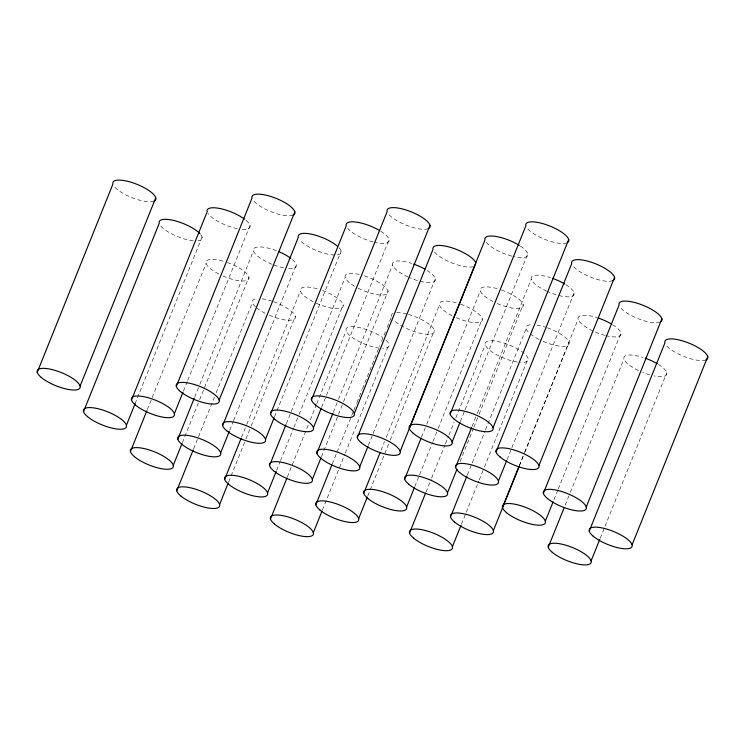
<?xml version="1.0" encoding="UTF-8"?>
<svg xmlns="http://www.w3.org/2000/svg" width="745" height="745" viewBox="0 0 745 745"><rect width="100%" height="100%" fill="white"/><g stroke="black" fill="none" stroke-linecap="round" stroke-linejoin="round"><path stroke-width="0.56" stroke-dasharray="3.73 2.79" d="M135.05 403.771L202.081 237.031M147.305 409.62L206.114 263.32M183.428 391.125L187.321 381.44M187.749 380.369L250.022 225.465M194.668 397.178L199.427 385.342M199.856 384.271L253.486 250.879M182.357 442.716L199.222 400.763M199.651 399.692L248.951 277.056M193.625 448.844L214.383 397.215M216.115 392.913L252.434 302.545M229.721 430.284L233.185 421.679M233.613 420.599L296.314 264.615M241.566 437.278L246.325 425.451M246.753 424.371L300.375 290.978M228.678 481.95L245.543 439.997M245.971 438.926L250.73 427.09M251.158 426.019L295.271 316.29M274.551 416.734L341.154 251.074M286.369 423.663L345.186 277.363M276.619 470.384L280.073 461.779M280.511 460.699L293.483 428.431M293.912 427.36L298.671 415.524M299.099 414.444L343.212 304.724M287.356 476.996L308.542 424.287M310.274 419.984L316.327 404.917M316.755 403.846L346.164 330.696M321.626 407.319L325.956 396.563M326.385 395.483L389.086 239.508M333.304 412.292L338.062 400.465M338.5 399.385L392.55 264.922M321.421 456.76L343.045 402.98M343.482 401.9L388.024 291.099M332.261 463.967L351.286 416.632M351.724 415.561L353.447 411.259M353.884 410.178L356.473 403.725M356.911 402.654L362.098 389.737M362.536 388.667L379.829 345.633M381.561 341.331L385.454 331.655M387.176 327.353L391.069 317.668M322.399 510.101L344.888 454.161M345.326 453.081L389.002 344.441M368.356 445.398L372.686 434.642M373.115 433.571L435.387 278.658M381.067 450.25L384.522 441.645M386.255 437.343L439.448 305.022M367.741 495.993L389.803 441.133M390.231 440.062L434.335 330.333M421.53 437.138L426.289 425.311M426.717 424.231L480.339 290.848M414.816 486.578L419.146 475.822M419.575 474.742L432.547 442.474M432.985 441.403L437.734 429.567M438.172 428.487L482.276 318.767M425.991 492.11L431.178 479.203M431.606 478.132L445.016 444.784M445.445 443.703L448.471 436.179M448.909 435.099L454.096 422.192M455.828 417.889L485.228 344.739M460.345 421.53L464.666 410.774M465.103 409.694L527.805 253.719M472.023 426.503L476.781 414.676M477.21 413.596L531.269 279.133M460.038 461.639L473.447 428.291M473.876 427.22L478.635 415.384M479.063 414.313L523.176 304.584M467.385 474.947L485.116 430.843M485.554 429.772L526.203 328.657M461.472 524.145L465.793 513.389M466.23 512.309L478.765 481.112M479.203 480.041L483.961 468.205M484.39 467.124L528.065 358.485M507.075 459.609L511.396 448.853M511.834 447.773L574.097 292.869M519.349 465.532L524.107 453.705M524.536 452.625L578.157 319.233M519.302 466.1L524.489 453.193M524.927 452.122L569.031 342.393M553.963 499.718L557.856 490.033M558.294 488.953L620.995 332.978M565.138 505.25L569.888 493.414M570.325 492.343L623.947 358.95M600.191 538.356L666.784 372.686M273.592 301.716A23.03 7.115 21.9 0 1 295.122 318.227A23.03 7.115 21.9 0 1 266.961 314.167M265.099 313.245A23.03 7.115 21.9 0 1 256.438 307.657M255.423 306.754A23.03 7.115 21.9 0 1 257.64 298.605M262.091 298.829A23.03 7.115 21.9 0 1 271.599 301.036M386.012 340.232A23.03 7.115 21.9 0 1 382.669 348.399M379.345 348.157A23.03 7.115 21.9 0 1 350.467 336.06A23.03 7.115 21.9 0 1 353.27 326.748A23.03 7.115 21.9 0 1 382.567 337.466M408.483 314.427A23.03 7.115 21.9 0 1 433.553 328.675A23.03 7.115 21.9 0 1 420.776 333.36A23.03 7.115 21.9 0 1 393.584 319.894M391.507 316.588A23.03 7.115 21.9 0 1 393.248 313.319M396.713 312.649A23.03 7.115 21.9 0 1 407.385 314.12M517.468 362.07A23.03 7.115 21.9 0 1 485.153 344.376A23.03 7.115 21.9 0 1 515.121 347.645A23.03 7.115 21.9 0 1 520.541 362.405M460.596 304.193A23.03 7.115 21.9 0 1 482.136 320.704A23.03 7.115 21.9 0 1 453.975 316.644M452.113 315.712A23.03 7.115 21.9 0 1 439.587 303.094A23.03 7.115 21.9 0 1 458.603 303.513M658.412 364.435A23.03 7.115 21.9 0 1 654.157 375.918M649.798 374.856A23.03 7.115 21.9 0 1 642.525 372.351M638.474 370.563A23.03 7.115 21.9 0 1 623.956 357.321A23.03 7.115 21.9 0 1 643.103 357.442M547.351 327.819A23.03 7.115 21.9 0 1 568.808 344.479A23.03 7.115 21.9 0 1 539.78 339.804M538.868 339.347A23.03 7.115 21.9 0 1 532.535 324.69M536.8 325.071A23.03 7.115 21.9 0 1 545.359 327.148M612.623 324.718A23.03 7.115 21.9 0 1 620.808 334.989A23.03 7.115 21.9 0 1 606.216 335.725M605.117 335.446A23.03 7.115 21.9 0 1 578.399 319.903A23.03 7.115 21.9 0 1 597.322 317.724M706.009 359.872A23.03 7.115 21.9 0 1 684.813 356.79A23.03 7.115 21.9 0 1 665.62 344.404M660.154 322.063A23.03 7.115 21.9 0 1 639.918 319.335A23.03 7.115 21.9 0 1 620.371 307.462M501.497 290.01A23.03 7.115 21.9 0 1 523.027 306.521A23.03 7.115 21.9 0 1 494.866 302.461M493.004 301.539A23.03 7.115 21.9 0 1 480.488 288.911A23.03 7.115 21.9 0 1 499.495 289.339M364.342 275.855A23.03 7.115 21.9 0 1 387.875 293.036A23.03 7.115 21.9 0 1 357.851 288.054M354.601 286.257A23.03 7.115 21.9 0 1 345.466 275.212A23.03 7.115 21.9 0 1 362.163 275.194M227.272 262.482A23.03 7.115 21.9 0 1 248.802 278.993A23.03 7.115 21.9 0 1 220.641 274.933M218.779 274.011A23.03 7.115 21.9 0 1 206.263 261.383A23.03 7.115 21.9 0 1 225.279 261.812M322.557 290.522A23.03 7.115 21.9 0 1 342.979 306.81A23.03 7.115 21.9 0 1 314.902 302.6M313.04 301.669A23.03 7.115 21.9 0 1 300.524 289.051A23.03 7.115 21.9 0 1 319.54 289.47M292.319 259.511A23.03 7.115 21.9 0 1 287.561 268.442M283.687 267.846A23.03 7.115 21.9 0 1 273.098 264.689M272.055 264.279A23.03 7.115 21.9 0 1 253.551 249.1A23.03 7.115 21.9 0 1 277.745 251.223M200.768 234.628A23.03 7.115 21.9 0 1 197.909 240.896M193.327 240.849A23.03 7.115 21.9 0 1 159.951 224.832M246.027 220.352A23.03 7.115 21.9 0 1 241.268 229.283M237.394 228.687A23.03 7.115 21.9 0 1 207.892 213.266M154.019 201.066A23.03 7.115 21.9 0 1 133.783 198.338A23.03 7.115 21.9 0 1 114.246 186.464M339.068 247.778A23.03 7.115 21.9 0 1 328.34 254.269A23.03 7.115 21.9 0 1 299.63 239.732M293.092 215.109A23.03 7.115 21.9 0 1 272.856 212.381A23.03 7.115 21.9 0 1 253.309 200.507M427.015 270.407A23.03 7.115 21.9 0 1 433.45 282.01A23.03 7.115 21.9 0 1 409.061 277.447M408.055 277A23.03 7.115 21.9 0 1 392.513 263.451A23.03 7.115 21.9 0 1 411.706 263.413M380.714 231.248A23.03 7.115 21.9 0 1 388.899 241.52A23.03 7.115 21.9 0 1 374.307 242.255M373.208 241.976A23.03 7.115 21.9 0 1 347.57 228.166M473.42 266.654A23.03 7.115 21.9 0 1 452.131 263.013A23.03 7.115 21.9 0 1 433.72 250.935M428.245 228.594A23.03 7.115 21.9 0 1 408.009 225.865A23.03 7.115 21.9 0 1 388.462 213.992M565.725 284.618A23.03 7.115 21.9 0 1 572.169 296.221A23.03 7.115 21.9 0 1 547.78 291.658M546.774 291.211A23.03 7.115 21.9 0 1 531.232 277.662A23.03 7.115 21.9 0 1 550.425 277.624M520.429 246.101A23.03 7.115 21.9 0 1 527.497 255.908A23.03 7.115 21.9 0 1 513.026 256.466M511.927 256.187A23.03 7.115 21.9 0 1 486.28 242.376M612.818 280.614A23.03 7.115 21.9 0 1 592.582 277.885A23.03 7.115 21.9 0 1 573.035 266.002M566.964 242.805A23.03 7.115 21.9 0 1 546.728 240.076A23.03 7.115 21.9 0 1 527.181 228.194"/><path stroke-width="1.12" d="M37.25 372.314L112.923 184.062A23.03 7.115 21.9 0 1 137.704 184.611A23.03 7.115 21.9 0 1 154.019 201.066M80.088 386.05L155.761 197.798M83.57 411.538L159.244 223.286A23.03 7.115 21.9 0 1 174.702 220.706A23.03 7.115 21.9 0 1 200.005 233.734M131.511 399.972L207.184 211.72A23.03 7.115 21.9 0 1 219.747 208.479A23.03 7.115 21.9 0 1 244.472 219.123M126.408 425.283L135.05 403.771M130.44 451.572L146.877 410.691M176.323 386.357L251.996 198.105A23.03 7.115 21.9 0 1 276.777 198.654A23.03 7.115 21.9 0 1 293.092 215.109M174.349 413.717L182.991 392.205M177.804 439.131L194.24 398.249M173.278 465.308L181.92 443.797M176.761 490.797L193.188 449.924M219.151 400.093L294.834 211.841M222.634 425.581L298.317 237.329A23.03 7.115 21.9 0 1 312.006 234.33A23.03 7.115 21.9 0 1 337.15 245.962M220.641 452.867L229.292 431.355M224.701 479.231L241.129 438.358M219.598 504.542L228.24 483.03M270.575 414.015L346.257 225.763A23.03 7.115 21.9 0 1 356.557 222.131A23.03 7.115 21.9 0 1 379.68 230.615M265.471 439.327L274.123 417.815M269.504 465.616L285.94 424.734M267.539 492.976L276.181 471.464M311.475 399.832L387.149 211.58A23.03 7.115 21.9 0 1 410.56 211.589A23.03 7.115 21.9 0 1 429.204 228.026M270.491 518.948L286.918 478.067M313.412 427.76L321.197 408.4M316.876 453.174L332.875 413.373M312.341 479.352L320.993 457.84M315.824 504.84L331.832 465.038M354.313 413.577L429.986 225.325M313.319 532.694L321.97 511.172M357.33 437.65L433.013 249.398A23.03 7.115 21.9 0 1 452.168 247.88A23.03 7.115 21.9 0 1 475.841 263.134L400.167 451.386M359.705 466.91L367.928 446.478M363.765 493.274L380.201 452.401M358.662 518.585L367.313 497.073M409.294 428.226L484.967 239.974A23.03 7.115 21.9 0 1 495.825 236.426A23.03 7.115 21.9 0 1 519.433 245.459M404.665 479.1L421.093 438.218M406.602 507.019L414.388 487.658M450.185 414.043L525.868 225.791A23.03 7.115 21.9 0 1 549.27 225.8A23.03 7.115 21.9 0 1 567.923 242.237M409.554 532.992L425.553 493.19M452.131 441.971L459.916 422.611M455.586 467.385L471.585 427.583M447.494 492.836L457.011 469.173M450.52 516.909L466.957 476.027M493.022 427.788L568.696 239.536M452.392 546.737L461.043 525.216M496.049 451.852L571.722 263.6A23.03 7.115 21.9 0 1 596.503 264.158A23.03 7.115 21.9 0 1 612.818 280.614M498.424 481.121L506.637 460.689M502.484 507.485L518.911 466.612M493.358 530.645L518.874 467.18M538.886 465.597L614.56 277.345M543.375 493.302L619.058 305.05A23.03 7.115 21.9 0 1 642.46 305.059A23.03 7.115 21.9 0 1 661.113 321.495M545.321 521.23L553.097 501.869M548.273 547.202L564.272 507.401M586.213 507.047L661.886 318.795M589.239 531.12L664.913 342.868A23.03 7.115 21.9 0 1 689.693 343.417A23.03 7.115 21.9 0 1 706.009 359.872M591.102 560.938L599.753 539.427M632.077 544.856L707.75 356.604M645.105 358.112A23.03 7.115 21.9 0 1 657.369 363.802M598.31 318.05A23.03 7.115 21.9 0 1 611.58 324.084M278.779 251.652A23.03 7.115 21.9 0 1 290.764 258.282M413.708 264.084A23.03 7.115 21.9 0 1 424.901 269.15M552.418 278.295A23.03 7.115 21.9 0 1 564.691 283.975M273.508 470.719A23.03 7.115 21.9 0 0 310.6 482.62A23.03 7.115 21.9 0 0 288.669 464.107A23.03 7.115 21.9 0 0 273.508 470.719M408.66 484.203A23.03 7.115 21.9 0 0 445.761 496.105A23.03 7.115 21.9 0 0 423.821 477.592A23.03 7.115 21.9 0 0 408.66 484.203M319.829 509.953A23.03 7.115 21.9 0 0 356.92 521.854A23.03 7.115 21.9 0 0 334.989 503.331A23.03 7.115 21.9 0 0 319.829 509.953M454.524 522.012A23.03 7.115 21.9 0 0 491.616 533.914A23.03 7.115 21.9 0 0 469.685 515.4A23.03 7.115 21.9 0 0 454.524 522.012M367.769 498.386A23.03 7.115 21.9 0 0 404.861 510.288A23.03 7.115 21.9 0 0 382.93 491.765A23.03 7.115 21.9 0 0 367.769 498.386M226.638 430.694A23.03 7.115 21.9 0 0 263.73 442.595A23.03 7.115 21.9 0 0 241.799 424.073A23.03 7.115 21.9 0 0 226.638 430.694M361.334 442.754A23.03 7.115 21.9 0 0 398.426 454.655A23.03 7.115 21.9 0 0 376.495 436.132A23.03 7.115 21.9 0 0 361.334 442.754M274.579 419.128A23.03 7.115 21.9 0 0 311.671 431.029A23.03 7.115 21.9 0 0 289.74 412.507A23.03 7.115 21.9 0 0 274.579 419.128M180.318 391.46A23.03 7.115 21.9 0 0 217.41 403.362A23.03 7.115 21.9 0 0 195.479 384.848A23.03 7.115 21.9 0 0 180.318 391.46M315.47 404.945A23.03 7.115 21.9 0 0 352.571 416.846A23.03 7.115 21.9 0 0 330.631 398.324A23.03 7.115 21.9 0 0 315.47 404.945M320.872 458.287A23.03 7.115 21.9 0 0 357.972 470.188A23.03 7.115 21.9 0 0 336.032 451.666A23.03 7.115 21.9 0 0 320.872 458.287M413.55 538.104A23.03 7.115 21.9 0 0 450.651 550.006A23.03 7.115 21.9 0 0 428.71 531.483A23.03 7.115 21.9 0 0 413.55 538.104M454.189 419.156A23.03 7.115 21.9 0 0 491.281 431.057A23.03 7.115 21.9 0 0 469.35 412.534A23.03 7.115 21.9 0 0 454.189 419.156M500.044 456.964A23.03 7.115 21.9 0 0 537.145 468.866A23.03 7.115 21.9 0 0 515.205 450.343A23.03 7.115 21.9 0 0 500.044 456.964M459.591 472.498A23.03 7.115 21.9 0 0 496.682 484.39A23.03 7.115 21.9 0 0 474.751 465.876A23.03 7.115 21.9 0 0 459.591 472.498M552.269 552.315A23.03 7.115 21.9 0 0 589.36 564.216A23.03 7.115 21.9 0 0 567.429 545.694A23.03 7.115 21.9 0 0 552.269 552.315M506.479 512.597A23.03 7.115 21.9 0 0 543.58 524.499A23.03 7.115 21.9 0 0 521.64 505.976A23.03 7.115 21.9 0 0 506.479 512.597M547.379 498.414A23.03 7.115 21.9 0 0 584.471 510.316A23.03 7.115 21.9 0 0 562.54 491.793A23.03 7.115 21.9 0 0 547.379 498.414M593.234 536.223A23.03 7.115 21.9 0 0 630.335 548.124A23.03 7.115 21.9 0 0 608.395 529.611A23.03 7.115 21.9 0 0 593.234 536.223M413.289 433.339A23.03 7.115 21.9 0 0 450.39 445.24A23.03 7.115 21.9 0 0 428.45 426.717A23.03 7.115 21.9 0 0 413.289 433.339M180.756 495.909A23.03 7.115 21.9 0 0 217.857 507.811A23.03 7.115 21.9 0 0 195.916 489.288A23.03 7.115 21.9 0 0 180.756 495.909M228.696 484.343A23.03 7.115 21.9 0 0 265.797 496.245A23.03 7.115 21.9 0 0 243.857 477.722A23.03 7.115 21.9 0 0 228.696 484.343M274.486 524.061A23.03 7.115 21.9 0 0 311.578 535.962A23.03 7.115 21.9 0 0 289.647 517.44A23.03 7.115 21.9 0 0 274.486 524.061M134.435 456.676A23.03 7.115 21.9 0 0 171.536 468.577A23.03 7.115 21.9 0 0 149.596 450.064A23.03 7.115 21.9 0 0 134.435 456.676M135.506 405.084A23.03 7.115 21.9 0 0 172.607 416.986A23.03 7.115 21.9 0 0 150.667 398.463A23.03 7.115 21.9 0 0 135.506 405.084M87.565 416.651A23.03 7.115 21.9 0 0 124.666 428.552A23.03 7.115 21.9 0 0 102.726 410.029A23.03 7.115 21.9 0 0 87.565 416.651M181.808 444.244A23.03 7.115 21.9 0 0 218.9 456.145A23.03 7.115 21.9 0 0 196.969 437.622A23.03 7.115 21.9 0 0 181.808 444.244M41.245 377.417A23.03 7.115 21.9 0 0 78.346 389.318A23.03 7.115 21.9 0 0 56.406 370.805A23.03 7.115 21.9 0 0 41.245 377.417"/></g></svg>
